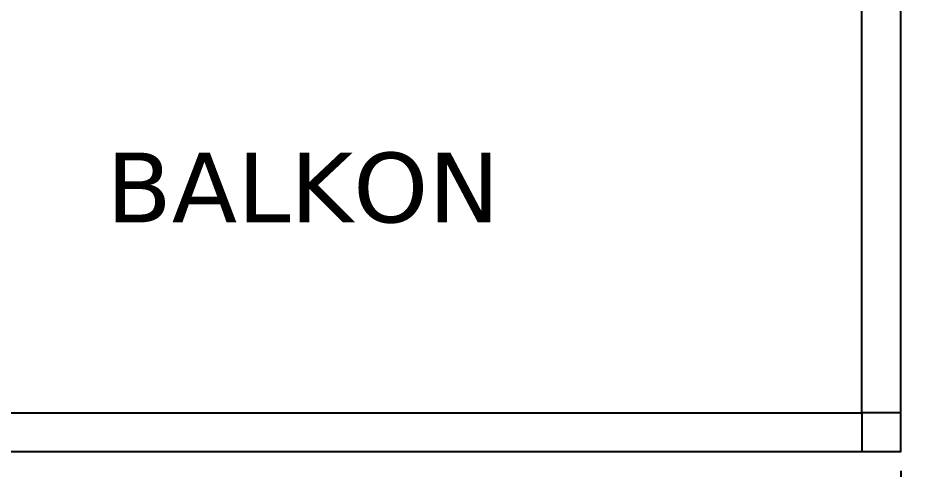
# Model space of a CAD drawing. Header units: centimetres. Extents: x -135 to 4099, y -1210 to 1044.
# Drawn here: x 2631 to 2864, y -4.8 to 111.9 of the extents above; entities that cross this region are included whole.
import ezdxf
from ezdxf.enums import TextEntityAlignment as Align

# ---------------------------------------------------------------- set-up
doc = ezdxf.new("R2010")
doc.units = ezdxf.units.CM
for name, color, linetype in [('MONTAJ_STANDART', 7, 'Continuous'), ('MONTAJ_YAZI', 4, 'Continuous'), ('OLCULER', 7, 'Continuous')]:
    doc.layers.add(name, color=color, linetype=linetype)
doc.styles.add('PORTMAN', font='DejaVuSans.ttf')
doc.dimstyles.new('PORTMAN', dxfattribs={"dimtxt": 14, "dimasz": 9, "dimexe": 6, "dimexo": 5, "dimgap": 4, "dimtad": 1, "dimtxsty": 'PORTMAN', "dimblk": 'ARCHTICK', "dimcen": 2.5, "dimazin": 3, "dimtfac": 0.5, "dimtmove": 2, "dimatfit": 3})

# ---------------------------------------------------------------- blocks, each defined once
blk = doc.blocks.new('BOM_B04_VERANDA_DIKME_100x100')
blk.add_lwpolyline([(0, 0), (10, 0), (10, 10), (0, 10)], close=True)
blk = doc.blocks.new('MNT_BOM_B04_VERANDA_DIKME_100x100')
blk.add_blockref('BOM_B04_VERANDA_DIKME_100x100', (0, 0))
blk = doc.blocks.new('BOM_V05_VERANDA_ON_3037p5')
at = {"lineweight": 25}
for p, q in [((10, 10), (293.75, 10)), ((0, 0), (303.75, 0))]:
    blk.add_line(p, q, dxfattribs=at)
blk = doc.blocks.new('MNT_BOM_V05_VERANDA_ON_3037p5')
blk.add_blockref('BOM_V05_VERANDA_ON_3037p5', (0, 0))
blk = doc.blocks.new('BOM_V06_VERANDA_YAN_1262p5')
at = {"lineweight": 25}
for p, q in [((0, 0), (0, 126.25)), ((-10, 10), (-10, 116.25))]:
    blk.add_line(p, q, dxfattribs=at)
blk = doc.blocks.new('MNT_BOM_V06_VERANDA_YAN_1262p5')
blk.add_blockref('BOM_V06_VERANDA_YAN_1262p5', (0, 0))
blk = doc.blocks.new('_ARCHTICK')
at = {"color": 0, "linetype": 'BYBLOCK', "const_width": 0.15}
blk.add_lwpolyline([(-0.5, -0.5), (0.5, 0.5)], dxfattribs=at)

msp = doc.modelspace()

# ---------------------------------------------------------------- block references
at = {"layer": 'MONTAJ_STANDART'}
for name, p in [('MNT_BOM_V06_VERANDA_YAN_1262p5', (2859, 0)), ('MNT_BOM_V05_VERANDA_ON_3037p5', (2555.25, 0)), ('MNT_BOM_B04_VERANDA_DIKME_100x100', (2849, 0))]:
    msp.add_blockref(name, p, dxfattribs=at)

# ---------------------------------------------------------------- texts
at = {"layer": 'MONTAJ_YAZI', "style": 'PORTMAN'}
msp.add_text('BALKON', height=18, dxfattribs=at).set_placement((2704.625, 68.125), align=Align.MIDDLE_CENTER)

# ---------------------------------------------------------------- dimensions: what is measured, and where the dimension line sits
at = {"layer": 'OLCULER'}
msp.add_linear_dim(base=(2106, -85), p1=(2106, 0), p2=(2859, 0), dimstyle='PORTMAN', override={"dimtxt": 14, "dimasz": 9, "dimexe": 6, "dimexo": 5, "dimdec": 2, "dimzin": 8, "dimdsep": 44}, dxfattribs=at).render()

doc.saveas('drawing.dxf')
